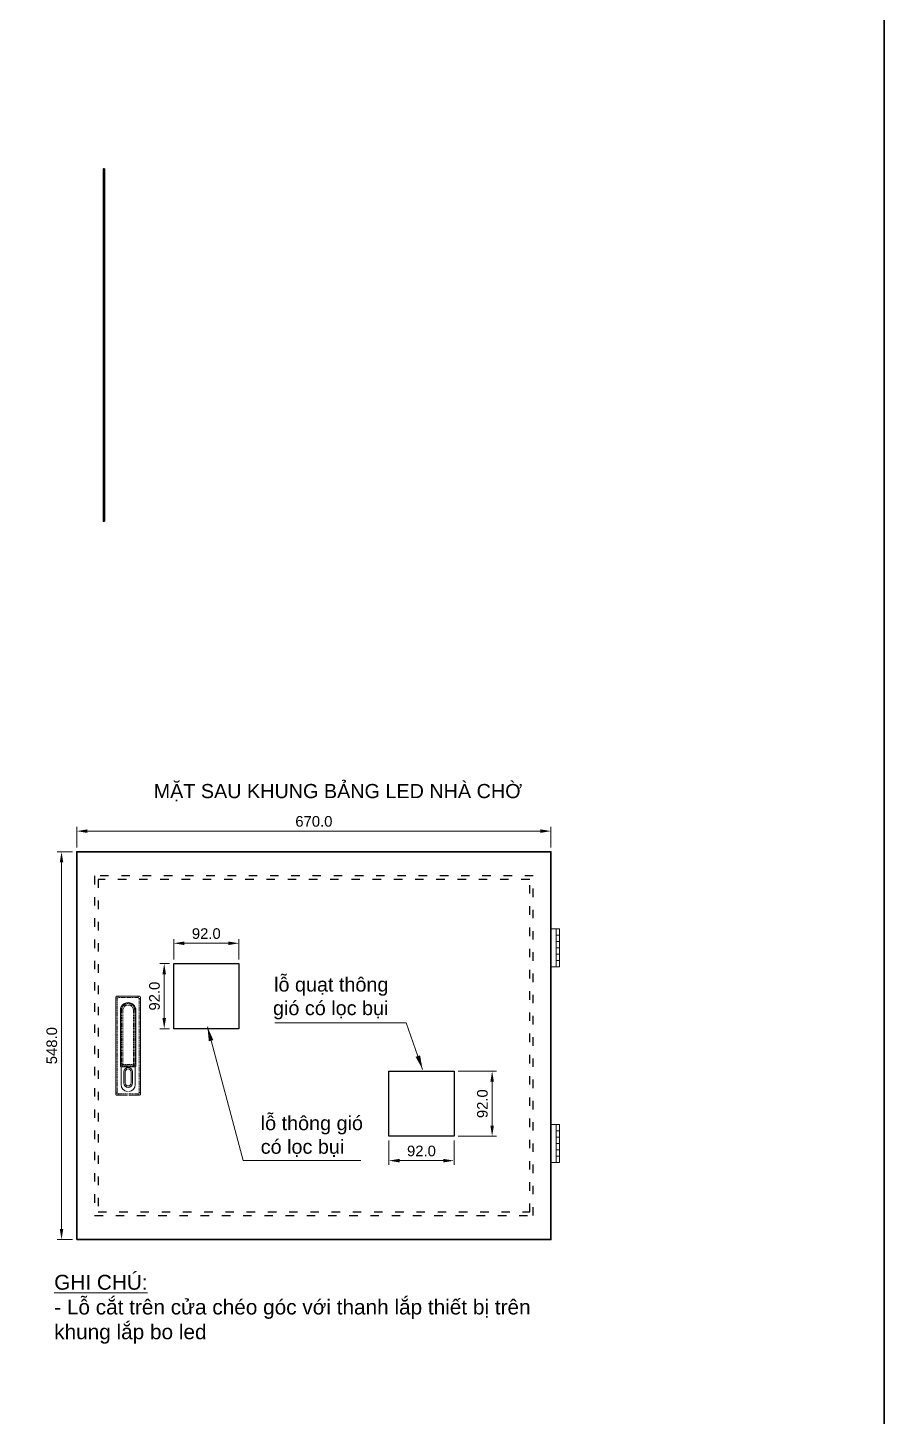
# Model space of a CAD drawing. Header units: inches. Extents: x 274 to 111780, y 464 to 1579898.
# Drawn here: x 53897 to 55107, y 787849 to 789811 of the extents above; entities that cross this region are included whole.
import ezdxf

# ---------------------------------------------------------------- set-up
doc = ezdxf.new("R2010")
doc.units = ezdxf.units.IN
doc.header["$MEASUREMENT"] = 0
doc.header["$PDMODE"] = 35
doc.header["$PDSIZE"] = -3
for name, pattern in [('ACAD_ISO03W100', [30, 12, -18]), ('DASHED', [0.75, 0.5, -0.25]), ('HIDDEN', [0.375, 0.25, -0.125])]:
    doc.linetypes.add(name, pattern=pattern)
for name, color, linetype, lineweight in [('04', 5, 'Continuous', 5), ('Nep V', 1, 'Continuous', 35), ('tbi', 7, 'Continuous', 20)]:
    doc.layers.add(name, color=color, linetype=linetype, lineweight=lineweight)
for name, color, linetype in [('07', 7, 'Continuous'), ('C-Pro-Netdut', 5, 'HIDDEN'), ('cutout', 2, 'Continuous'), ('FRAME', 7, 'Continuous')]:
    doc.layers.add(name, color=color, linetype=linetype)
doc.styles.add('ARIAL', font='arial.ttf', dxfattribs={"height": 10})
doc.styles.add('Arial1', font='arial.ttf', dxfattribs={"height": 6})
doc.styles.add('Arial2', font='arial.ttf', dxfattribs={"height": 20})
doc.styles.add('Arial3', font='arial.ttf', dxfattribs={"height": 15})
doc.dimstyles.new('bom', dxfattribs={"dimtxt": 10, "dimasz": 8, "dimexe": 5, "dimexo": 5, "dimgap": 5, "dimtad": 1, "dimdec": 1, "dimzin": 0, "dimdsep": 46, "dimtxsty": 'ARIAL', "dimcen": 0.09, "dimclrd": 8, "dimclre": 9, "dimclrt": 5, "dimadec": 0, "dimazin": 0, "dimtfac": 1, "dimtdec": 1, "dimtix": 1, "dimtofl": 0, "dimtmove": 0, "dimatfit": 3, "dimfxl": 1, "dimtolj": 1, "dimtzin": 0, "dimlwd": 0, "dimlwe": 0, "dimarcsym": 0})
doc.dimstyles.new('Copy(5) of bom TL3-1', dxfattribs={"dimtxt": 15, "dimasz": 15, "dimexe": 6, "dimexo": 6, "dimgap": 6, "dimtad": 1, "dimdec": 1, "dimlfac": 0.333333, "dimzin": 0, "dimdsep": 46, "dimtxsty": 'Arial3', "dimcen": 0.09, "dimclrd": 8, "dimclre": 9, "dimclrt": 5, "dimadec": 0, "dimazin": 0, "dimtfac": 1, "dimtdec": 1, "dimtix": 1, "dimtofl": 0, "dimtmove": 0, "dimatfit": 3, "dimfxl": 1, "dimtolj": 1, "dimtzin": 0, "dimlwd": 0, "dimlwe": 0, "dimarcsym": 0})

# ---------------------------------------------------------------- blocks, each defined once
blk = doc.blocks.new('v aabsab')
at = {"layer": '04', "color": 6, "linetype": 'DASHED', "lineweight": 5, "ltscale": 3}
for p, q in [((-10431.4, 39389.7), (-10433.4, 39391.5)), ((-10429.4, 39391.7), (-10431.4, 39393.7)), ((-10402.1, 39391.7), (-10400.4, 39393.7)), ((-10398.4, 39391.7), (-10400.4, 39389.7)), ((-10425.4, 39373.7), (-10425.4, 39296.3)), ((-10423.4, 39373.7), (-10425.3, 39375)), ((-10423.4, 39373.7), (-10423.4, 39297.8)), ((-10420.4, 39379.7), (-10421.5, 39381.4)), ((-10411.4, 39379.7), (-10410.3, 39381.4)), ((-10408.4, 39373.7), (-10406.5, 39375)), ((-10408.4, 39373.7), (-10408.4, 39297.8)), ((-10406.4, 39373.7), (-10406.4, 39296.3)), ((-10423.4, 39297.8), (-10425.4, 39296.3)), ((-10422.9, 39297.3), (-10424.4, 39295.3)), ((-10407.4, 39295.3), (-10424.4, 39295.3)), ((-10408.9, 39297.3), (-10422.9, 39297.3)), ((-10408.9, 39297.3), (-10407.4, 39295.3)), ((-10408.4, 39297.8), (-10406.4, 39296.5)), ((-10431.4, 39257.8), (-10433.4, 39256)), ((-10429.4, 39255.8), (-10431.4, 39253.8)), ((-10402.1, 39255.8), (-10400.4, 39253.8)), ((-10398.4, 39255.8), (-10400.4, 39257.8))]:
    blk.add_line(p, q, dxfattribs=at)
at = {"layer": '04', "color": 6, "lineweight": 5}
for p, q in [((-10426.9, 39373.7), (-10426.9, 39294.8)), ((-10404.9, 39373.7), (-10404.9, 39294.8)), ((-10405.9, 39293.8), (-10425.9, 39293.8)), ((-10425.9, 39268.8), (-10425.9, 39293.8)), ((-10405.9, 39268.8), (-10405.9, 39293.8))]:
    blk.add_line(p, q, dxfattribs=at)
at = {"layer": '04', "color": 6, "linetype": 'DASHED', "lineweight": 5, "ltscale": 3}
for points in [[(-10431.4, 39312), (-10431.4, 39389.7, -0.414214), (-10429.4, 39391.7), (-10402.4, 39391.7, -0.414214), (-10400.4, 39389.7), (-10400.4, 39312)], [(-10431.4, 39312), (-10431.4, 39257.8, 0.414214), (-10429.4, 39255.8), (-10416.9, 39255.8)], [(-10414.9, 39255.8), (-10402.4, 39255.8, 0.414214), (-10400.4, 39257.8), (-10400.4, 39312)]]:
    blk.add_lwpolyline(points, format="xyb", dxfattribs=at)
at = {"layer": '04', "color": 6, "lineweight": 5}
for centre, radius, start, end in [((-10415.9, 39373.7), 11, 0, 180), ((-10425.9, 39294.8), 1, 180, 270), ((-10405.9, 39294.8), 1, 270, 0), ((-10415.9, 39268.8), 10, 180, 264.2608), ((-10415.9, 39268.8), 10, 275.7392, 0)]:
    blk.add_arc(centre, radius, start, end, dxfattribs=at)
at = {"layer": '04', "color": 6, "linetype": 'DASHED', "lineweight": 5, "ltscale": 3}
for centre, radius, start, end in [((-10415.9, 39373.7), 9.5, 0, 180), ((-10415.9, 39373.7), 7.5, 0, 180), ((-10424.4, 39296.3), 1, 180, 270), ((-10422.9, 39297.8), 0.5, 180, 270), ((-10408.9, 39297.8), 0.5, 270, 0), ((-10407.4, 39296.3), 1, 270, 0)]:
    blk.add_arc(centre, radius, start, end, dxfattribs=at)
at = {"layer": '07', "color": 6, "linetype": 'Continuous', "lineweight": 5}
for p, q in [((-10422.1, 39271), (-10422.1, 39286.6)), ((-10420.1, 39271), (-10420.1, 39286.6)), ((-10411.7, 39271), (-10411.7, 39286.6)), ((-10409.7, 39271), (-10409.7, 39286.6))]:
    blk.add_line(p, q, dxfattribs=at)
blk.add_lwpolyline([(-10416.9, 39253.7), (-10431.4, 39253.7, -0.414214), (-10433.4, 39255.7), (-10433.4, 39391.7, -0.414214), (-10431.4, 39393.7), (-10400.4, 39393.7, -0.414214), (-10398.4, 39391.7), (-10398.4, 39255.7, -0.414214), (-10400.4, 39253.7), (-10414.9, 39253.7)], format="xyb", dxfattribs=at)
for centre, radius, start, end in [((-10415.9, 39286.6), 6.2, 0, 180), ((-10415.9, 39286.6), 4.2, 0, 180), ((-10415.9, 39271), 6.2, 180, 0), ((-10415.9, 39271), 4.2, 180, 0)]:
    blk.add_arc(centre, radius, start, end, dxfattribs=at)
blk = doc.blocks.new('*D411')
at = {"layer": 'Defpoints', "color": 0, "linetype": 'Continuous'}
for p in [(54499.1, 788336.7), (54499.1, 788244.7), (54553, 788244.7)]:
    blk.add_point(p, dxfattribs=at)
at = {"layer": 'Nep V', "color": 9, "linetype": 'Continuous', "lineweight": 0}
for p, q in [((54505.1, 788336.7), (54559, 788336.7)), ((54505.1, 788244.7), (54559, 788244.7))]:
    blk.add_line(p, q, dxfattribs=at)
at = {"layer": 'Nep V', "color": 8, "linetype": 'Continuous', "lineweight": 0}
blk.add_line((54553, 788321.7), (54553, 788259.7), dxfattribs=at)
at = {"layer": 'Nep V', "color": 8, "linetype": 'Continuous'}
for points in [[(54550.5, 788321.7), (54555.5, 788321.7), (54553, 788336.7)], [(54550.5, 788259.7), (54555.5, 788259.7), (54553, 788244.7)]]:
    blk.add_solid(points, dxfattribs=at)
at = {"layer": 'Nep V', "color": 5, "linetype": 'Continuous', "insert": (54539.3, 788290.7), "char_height": 15, "attachment_point": 5, "rotation": 90, "style": 'Arial3'}
blk.add_mtext('\\A1;92.0', dxfattribs=at)
blk = doc.blocks.new('*D412')
at = {"layer": 'Defpoints', "color": 0, "linetype": 'Continuous'}
for p in [(54407.1, 788244.7), (54499.1, 788244.7), (54499.1, 788210.2)]:
    blk.add_point(p, dxfattribs=at)
at = {"layer": 'Nep V', "color": 9, "linetype": 'Continuous', "lineweight": 0}
for p, q in [((54407.1, 788238.7), (54407.1, 788204.2)), ((54499.1, 788238.7), (54499.1, 788204.2))]:
    blk.add_line(p, q, dxfattribs=at)
at = {"layer": 'Nep V', "color": 8, "linetype": 'Continuous', "lineweight": 0}
blk.add_line((54422.1, 788210.2), (54484.1, 788210.2), dxfattribs=at)
at = {"layer": 'Nep V', "color": 8, "linetype": 'Continuous'}
for points in [[(54422.1, 788212.7), (54422.1, 788207.7), (54407.1, 788210.2)], [(54484.1, 788212.7), (54484.1, 788207.7), (54499.1, 788210.2)]]:
    blk.add_solid(points, dxfattribs=at)
at = {"layer": 'Nep V', "color": 5, "linetype": 'Continuous', "insert": (54453.1, 788223.8), "char_height": 15, "attachment_point": 5, "style": 'Arial3'}
blk.add_mtext('\\A1;92.0', dxfattribs=at)
blk = doc.blocks.new('*D413')
at = {"layer": 'Defpoints', "color": 0, "linetype": 'Continuous'}
for p in [(54195.1, 788517.4), (54103.1, 788488.7), (54195.1, 788488.7)]:
    blk.add_point(p, dxfattribs=at)
at = {"layer": 'Nep V', "color": 9, "linetype": 'Continuous', "lineweight": 0}
for p, q in [((54103.1, 788494.7), (54103.1, 788523.4)), ((54195.1, 788494.7), (54195.1, 788523.4))]:
    blk.add_line(p, q, dxfattribs=at)
at = {"layer": 'Nep V', "color": 8, "linetype": 'Continuous', "lineweight": 0}
blk.add_line((54118.1, 788517.4), (54180.1, 788517.4), dxfattribs=at)
at = {"layer": 'Nep V', "color": 8, "linetype": 'Continuous'}
for points in [[(54118.1, 788519.9), (54118.1, 788514.9), (54103.1, 788517.4)], [(54180.1, 788519.9), (54180.1, 788514.9), (54195.1, 788517.4)]]:
    blk.add_solid(points, dxfattribs=at)
at = {"layer": 'Nep V', "color": 5, "linetype": 'Continuous', "insert": (54149.1, 788531), "char_height": 15, "attachment_point": 5, "style": 'Arial3'}
blk.add_mtext('\\A1;92.0', dxfattribs=at)
blk = doc.blocks.new('*D414')
at = {"layer": 'Defpoints', "color": 0, "linetype": 'Continuous'}
for p in [(54103.1, 788488.7), (54089.6, 788396.7), (54103.1, 788396.7)]:
    blk.add_point(p, dxfattribs=at)
at = {"layer": 'Nep V', "color": 9, "linetype": 'Continuous', "lineweight": 0}
for p, q in [((54097.1, 788488.7), (54083.6, 788488.7)), ((54097.1, 788396.7), (54083.6, 788396.7))]:
    blk.add_line(p, q, dxfattribs=at)
at = {"layer": 'Nep V', "color": 8, "linetype": 'Continuous', "lineweight": 0}
blk.add_line((54089.6, 788473.7), (54089.6, 788411.7), dxfattribs=at)
at = {"layer": 'Nep V', "color": 8, "linetype": 'Continuous'}
for points in [[(54087.1, 788473.7), (54092.1, 788473.7), (54089.6, 788488.7)], [(54087.1, 788411.7), (54092.1, 788411.7), (54089.6, 788396.7)]]:
    blk.add_solid(points, dxfattribs=at)
at = {"layer": 'Nep V', "color": 5, "linetype": 'Continuous', "insert": (54075.9, 788442.7), "char_height": 15, "attachment_point": 5, "rotation": 90, "style": 'Arial3'}
blk.add_mtext('\\A1;92.0', dxfattribs=at)
blk = doc.blocks.new('*D415')
at = {"layer": 'Defpoints', "color": 0, "linetype": 'Continuous'}
for p in [(54636.1, 788675.9), (53966.1, 788646.7), (54636.1, 788646.7)]:
    blk.add_point(p, dxfattribs=at)
at = {"layer": 'Nep V', "color": 9, "linetype": 'Continuous', "lineweight": 0}
for p, q in [((53966.1, 788652.7), (53966.1, 788681.9)), ((54636.1, 788652.7), (54636.1, 788681.9))]:
    blk.add_line(p, q, dxfattribs=at)
at = {"layer": 'Nep V', "color": 8, "linetype": 'Continuous', "lineweight": 0}
blk.add_line((53981.1, 788675.9), (54621.1, 788675.9), dxfattribs=at)
at = {"layer": 'Nep V', "color": 8, "linetype": 'Continuous'}
for points in [[(53981.1, 788678.4), (53981.1, 788673.4), (53966.1, 788675.9)], [(54621.1, 788678.4), (54621.1, 788673.4), (54636.1, 788675.9)]]:
    blk.add_solid(points, dxfattribs=at)
at = {"layer": 'Nep V', "color": 5, "linetype": 'Continuous', "insert": (54301.1, 788689.6), "char_height": 15, "attachment_point": 5, "style": 'Arial3'}
blk.add_mtext('\\A1;670.0', dxfattribs=at)
blk = doc.blocks.new('*D416')
at = {"layer": 'Defpoints', "color": 0, "linetype": 'Continuous'}
for p in [(53966.1, 788646.7), (53944.5, 788098.7), (53966.1, 788098.7)]:
    blk.add_point(p, dxfattribs=at)
at = {"layer": 'Nep V', "color": 9, "linetype": 'Continuous', "lineweight": 0}
for p, q in [((53960.1, 788646.7), (53938.5, 788646.7)), ((53960.1, 788098.7), (53938.5, 788098.7))]:
    blk.add_line(p, q, dxfattribs=at)
at = {"layer": 'Nep V', "color": 8, "linetype": 'Continuous', "lineweight": 0}
blk.add_line((53944.5, 788631.7), (53944.5, 788113.7), dxfattribs=at)
at = {"layer": 'Nep V', "color": 8, "linetype": 'Continuous'}
for points in [[(53942, 788631.7), (53947, 788631.7), (53944.5, 788646.7)], [(53942, 788113.7), (53947, 788113.7), (53944.5, 788098.7)]]:
    blk.add_solid(points, dxfattribs=at)
at = {"layer": 'Nep V', "color": 5, "linetype": 'Continuous', "insert": (53930.8, 788372.7), "char_height": 15, "attachment_point": 5, "rotation": 90, "style": 'Arial3'}
blk.add_mtext('\\A1;548.0', dxfattribs=at)

msp = doc.modelspace()

# ---------------------------------------------------------------- linework, layer by layer
at = {"layer": 'C-Pro-Netdut', "linetype": 'ACAD_ISO03W100'}
for points in [[(53991.11, 788132.67), (54611.11, 788132.67), (54611.11, 788612.67), (53991.11, 788612.67)], [(53996.11, 788137.67), (54606.11, 788137.67), (54606.11, 788607.67), (53996.11, 788607.67)]]:
    msp.add_lwpolyline(points, close=True, dxfattribs=at)
at = {"layer": 'cutout', "linetype": 'Continuous'}
for points in [[(54195.11, 788396.67), (54103.11, 788396.67), (54103.11, 788488.67), (54195.11, 788488.67)], [(54407.11, 788336.67), (54499.11, 788336.67), (54499.11, 788244.67), (54407.11, 788244.67)]]:
    msp.add_lwpolyline(points, close=True, dxfattribs=at)
at = {"layer": 'Nep V', "linetype": 'Continuous'}
msp.add_lwpolyline([(49418.92, 791077.28), (55107.02, 791077.28), (55107.02, 786064.53), (49418.92, 786064.53)], close=True, dxfattribs=at)
at = {"layer": 'Nep V', "color": 1, "linetype": 'Continuous'}
for points in [[(54005.09, 789113.73), (54005.09, 789611.73), (54003.59, 789611.73), (54003.59, 789113.73)], [(53966.11, 788098.67), (54636.11, 788098.67), (54636.11, 788646.67), (53966.11, 788646.67)]]:
    msp.add_lwpolyline(points, close=True, dxfattribs=at)
at = {"layer": 'tbi', "color": 1, "linetype": 'Continuous'}
for p, q in [((54643.31, 788537.67, -2), (54643.31, 788484.27, -2)), ((54643.31, 788528.77, -2), (54648.03, 788528.77, -2)), ((54643.31, 788519.87, -2), (54648.03, 788519.87, -2)), ((54643.31, 788510.97, -2), (54648.03, 788510.97, -2)), ((54643.31, 788502.07, -2), (54648.03, 788502.07, -2)), ((54643.31, 788493.17, -2), (54648.03, 788493.17, -2)), ((54643.31, 788207.67, -2), (54643.31, 788261.07, -2)), ((54643.31, 788252.17, -2), (54648.03, 788252.17, -2)), ((54643.31, 788243.27, -2), (54648.03, 788243.27, -2)), ((54643.31, 788234.37, -2), (54648.03, 788234.37, -2)), ((54643.31, 788225.47, -2), (54648.03, 788225.47, -2)), ((54643.31, 788216.57, -2), (54648.03, 788216.57, -2))]:
    msp.add_line(p, q, dxfattribs=at)
for points in [[(54636.11, 788484.27), (54636.11, 788537.67), (54648.03, 788537.67), (54648.03, 788484.27)], [(54636.11, 788261.07), (54636.11, 788207.67), (54648.03, 788207.67), (54648.03, 788261.07)]]:
    msp.add_lwpolyline(points, close=True, dxfattribs=at)
at = {"layer": 'tbi', "color": 1, "linetype": 'Continuous', "const_width": 0.3}
for points in [[(54648.03, 788510.97), (54648.03, 788519.87), (54643.31, 788519.87), (54643.31, 788528.77), (54648.03, 788528.77), (54648.03, 788537.67)], [(54643.31, 788484.27), (54643.31, 788493.17), (54648.03, 788493.17), (54648.03, 788502.07), (54643.31, 788502.07), (54643.31, 788510.97)], [(54643.31, 788261.07), (54643.31, 788252.17), (54648.03, 788252.17), (54648.03, 788243.27), (54643.31, 788243.27), (54643.31, 788234.37)], [(54648.03, 788234.37), (54648.03, 788225.47), (54643.31, 788225.47), (54643.31, 788216.57), (54648.03, 788216.57), (54648.03, 788207.67)]]:
    msp.add_lwpolyline(points, dxfattribs=at)

# ---------------------------------------------------------------- block references
at = {"layer": 'FRAME', "color": 4, "xscale": -1}
msp.add_blockref('v aabsab', (43622.72, 749048.97), dxfattribs=at)

# ---------------------------------------------------------------- texts
at = {"layer": 'Nep V', "linetype": 'Continuous', "insert": (54074.68, 788742.51), "char_height": 20, "width": 601.8466, "attachment_point": 1, "style": 'Arial1'}
msp.add_mtext('MẶT SAU KHUNG BẢNG LED NHÀ CHỜ', dxfattribs=at)
at = {"layer": 'tbi', "color": 5, "linetype": 'Continuous'}
for s, insert, char_height, attachment_point, style in [('lỗ quạt thông \\Pgió có lọc bụi', (54406.43, 788409.82, 2), 20, 9, 'ARIAL'), ('lỗ thông gió\\Pcó lọc bụi', (54225.99, 788215.53, 2), 20, 7, 'ARIAL'), ('{\\LGHI CHÚ:} \\P- Lỗ cắt trên cửa chéo góc với thanh lắp thiết bị trên \\Pkhung lắp bo led', (53934.16, 787951.48), 21, 7, 'Arial2')]:
    msp.add_mtext(s, dxfattribs=dict(at, insert=insert, char_height=char_height, attachment_point=attachment_point, style=style))

# ---------------------------------------------------------------- dimensions: what is measured, and where the dimension line sits
at = {"layer": 'Nep V', "linetype": 'Continuous'}
for base, p1, p2, picture, middle in [((54636.11, 788675.93), (53966.11, 788646.67), (54636.11, 788646.67), '*D415', (54301.11, 788689.59)), ((54195.11, 788517.38), (54103.11, 788488.67), (54195.11, 788488.67), '*D413', (54149.11, 788531.03)), ((54499.11, 788210.15), (54407.11, 788244.67), (54499.11, 788244.67), '*D412', (54453.11, 788223.81))]:
    dim = msp.add_linear_dim(base=base, p1=p1, p2=p2, dimstyle='Copy(5) of bom TL3-1', override={"dimlfac": 1}, dxfattribs=at)
    dim.commit()
    dim.dimension.update_dxf_attribs({"geometry": picture, "text_midpoint": middle})
for base, p1, p2, picture, middle in [((53944.47, 788098.67), (53966.11, 788646.67), (53966.11, 788098.67), '*D416', (53930.81, 788372.67)), ((54089.55, 788396.67), (54103.11, 788488.67), (54103.11, 788396.67), '*D414', (54075.9, 788442.67)), ((54552.96, 788244.67), (54499.11, 788336.67), (54499.11, 788244.67), '*D411', (54539.3, 788290.67))]:
    dim = msp.add_linear_dim(base=base, p1=p1, p2=p2, angle=90, dimstyle='Copy(5) of bom TL3-1', override={"dimlfac": 1}, dxfattribs=at)
    dim.commit()
    dim.dimension.update_dxf_attribs({"geometry": picture, "text_midpoint": middle})

# ---------------------------------------------------------------- leaders
at = {"layer": 'tbi', "color": 1, "linetype": 'Continuous', "annotation_type": 0, "has_hookline": 1}
for points, hookline_direction, text_width in [([(54150.7, 788399.11, 2), (54200.99, 788210.53, 2), (54220.99, 788210.53, 2)], 0, 141.65), ([(54454.7, 788339.11, 2), (54431.43, 788404.82, 2), (54411.43, 788404.82, 2)], 1, 160.29)]:
    msp.add_leader(points, dimstyle='bom', override={"dimasz": 20, "dimgap": 5, "dimtad": 1}, dxfattribs=dict(at, hookline_direction=hookline_direction, text_width=text_width))

doc.saveas('drawing.dxf')
